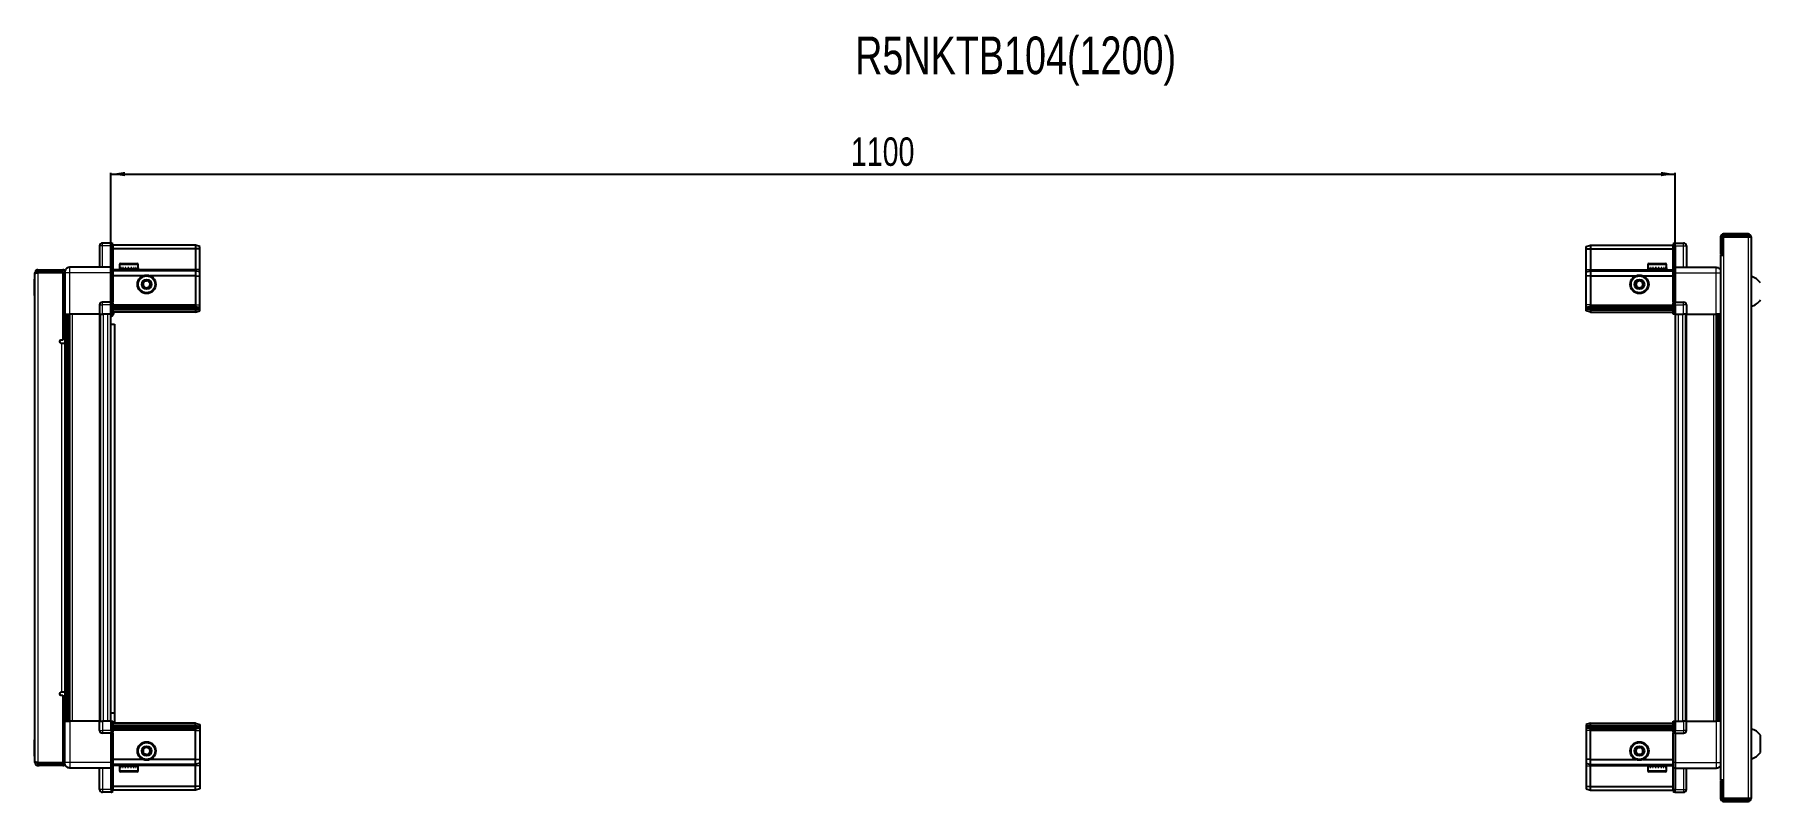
# Model space of a CAD drawing. Header units: millimetres. Extents: x 1415 to 5102, y -419 to 1516.
# Drawn here: x 2756 to 3969, y 977 to 1516 of the extents above; entities that cross this region are included whole.
import ezdxf

# ---------------------------------------------------------------- set-up
doc = ezdxf.new("R2010")
doc.units = ezdxf.units.MM
doc.layers.add('FORMAT', color=7, linetype='Continuous')
doc.styles.add('SLDTEXTSTYLE0', font='TXT', dxfattribs={"width": 0.75})
doc.dimstyles.new('SLDDIMSTYLE0', dxfattribs={"dimtxt": 20, "dimasz": 10, "dimexe": 0, "dimexo": 0.0625, "dimgap": 5, "dimtad": 2, "dimdec": 1, "dimrnd": 1e-09, "dimzin": 12, "dimdsep": 46, "dimtxsty": 'SLDTEXTSTYLE0', "dimsah": 1, "dimcen": 0.09, "dimadec": 0, "dimazin": 3, "dimtfac": 1, "dimtofl": 0, "dimtmove": 0, "dimatfit": 3, "dimfxl": 0, "dimfrac": 2, "dimtolj": 1, "dimtzin": 12, "dimarcsym": 0})

# ---------------------------------------------------------------- blocks, each defined once
blk = doc.blocks.new('_D_5')
at = {"layer": 'FORMAT'}
for p, q in [((2809.3, 1319.3), (2809.3, 1418.8)), ((2809.3, 1417.8), (3909.3, 1417.8)), ((3909.3, 1319.3), (3909.3, 1418.8))]:
    blk.add_line(p, q, dxfattribs=at)
for points in [[(2809.3, 1417.8), (2819.3, 1416.3), (2819.3, 1419.4)], [(3909.3, 1417.8), (3899.3, 1419.4), (3899.3, 1416.3)]]:
    blk.add_solid(points, dxfattribs=at)
at = {"layer": 'FORMAT', "insert": (3329.7, 1443.6), "char_height": 20, "attachment_point": 1, "style": 'SLDTEXTSTYLE0'}
blk.add_mtext('1100', dxfattribs=at)

msp = doc.modelspace()

# ---------------------------------------------------------------- linework, layer by layer
at = {"color": 7, "linetype": 'Continuous', "lineweight": 25}
for p, q in [((3941.13, 1373.72), (3941.13, 1361.32)), ((3942.63, 1373.72), (3942.63, 1361.32)), ((3943.13, 1360.82), (3943.13, 1373.72)), ((3943.13, 1373.72), (3960.53, 1373.72)), ((3960.53, 1375.82), (3943.23, 1375.82)), ((3960.53, 1374.32), (3943.23, 1374.32)), ((3960.53, 1374.32), (3960.53, 1375.82)), ((3960.53, 1373.72), (3962.63, 1373.72)), ((3962.63, 1373.72), (3962.63, 978.92)), ((2801.43, 1367.32), (2801.43, 1352.32)), ((2809.43, 1369.32), (2803.43, 1369.32)), ((2809.43, 1369.32), (2809.76, 1369.32)), ((2809.43, 1369.32), (2809.43, 1367.32)), ((2809.43, 1352.52), (2809.43, 1367.32)), ((2809.43, 1352.52), (2809.43, 1367.32)), ((2810.63, 1368.82), (2809.76, 1369.32)), ((2810.63, 1367.32), (2810.63, 1368.82)), ((2868.93, 1367.82), (2810.63, 1367.82)), ((2810.63, 1367.32), (2810.63, 1352.52)), ((2868.93, 1365.32), (2810.63, 1365.32)), ((2868.93, 1367.82), (2868.93, 1365.32)), ((2871.93, 1367.02), (2868.93, 1367.82)), ((2868.93, 1365.32), (2868.93, 1350.82)), ((2871.93, 1365.17), (2868.93, 1365.32)), ((2871.93, 1365.17), (2871.93, 1367.02)), ((2871.93, 1350.82), (2871.93, 1365.17)), ((3846.63, 1367.02), (3849.63, 1367.82)), ((3846.63, 1365.17), (3846.63, 1367.02)), ((3846.63, 1365.17), (3849.63, 1365.32)), ((3846.63, 1350.82), (3846.63, 1365.17)), ((3849.63, 1367.82), (3849.63, 1365.32)), ((3849.63, 1367.82), (3907.93, 1367.82)), ((3849.63, 1365.32), (3849.63, 1350.82)), ((3849.63, 1365.32), (3907.93, 1365.32)), ((3908.79, 1369.32), (3907.93, 1368.82)), ((3908.79, 1369.32), (3907.93, 1368.82)), ((3907.93, 1368.82), (3907.93, 1367.32)), ((3907.93, 1352.52), (3907.93, 1367.32)), ((3909.13, 1369.32), (3908.79, 1369.32)), ((3909.13, 1369.32), (3908.79, 1369.32)), ((3909.13, 1369.32), (3909.13, 1369.32)), ((3909.13, 1367.32), (3909.13, 1369.32)), ((3909.13, 1369.32), (3915.13, 1369.32)), ((3909.13, 1367.32), (3909.13, 1352.52)), ((3917.13, 1367.32), (3917.13, 1352.32)), ((3941.03, 1360.82), (3941.03, 991.82)), ((3941.03, 1360.82), (3943.13, 1360.82)), ((3941.13, 1361.32), (3942.63, 1361.32)), ((2757.43, 1348.47), (2755.93, 1348.47)), ((2755.93, 1347.97), (2755.93, 1348.47)), ((2755.93, 1004.67), (2755.93, 1347.97)), ((2758.03, 1349.07), (2758.03, 1350.57)), ((2758.03, 1350.57), (2758.93, 1350.57)), ((2758.03, 1349.07), (2758.93, 1349.07)), ((2758.03, 1348.57), (2775.43, 1348.57)), ((2758.93, 1349.07), (2758.93, 1350.57)), ((2758.93, 1350.57), (2775.43, 1350.57)), ((2758.93, 1349.07), (2775.43, 1349.07)), ((2775.43, 1349.07), (2775.43, 1350.57)), ((2776.93, 1348.57), (2775.43, 1348.57)), ((2775.43, 1348.57), (2775.43, 1301.07)), ((2776.93, 1348.32), (2776.93, 1319.32)), ((2809.43, 1352.32), (2780.43, 1352.32)), ((2809.43, 1352.32), (2809.43, 1352.52)), ((2809.43, 1352.32), (2810.63, 1352.32)), ((2809.43, 1348.32), (2809.43, 1352.32)), ((2809.43, 1328.02), (2809.43, 1348.32)), ((2810.63, 1352.52), (2810.63, 1352.32)), ((2810.63, 1352.32), (2810.63, 1348.32)), ((2868.93, 1349.82), (2810.63, 1349.82)), ((2810.63, 1348.32), (2810.63, 1328.02)), ((2815.43, 1354.22), (2815.43, 1351.82)), ((2815.43, 1351.82), (2815.43, 1351.32)), ((2815.43, 1351.32), (2815.56, 1351.32)), ((2815.75, 1351.82), (2815.56, 1351.82)), ((2815.56, 1351.82), (2815.56, 1351.32)), ((2815.56, 1351.32), (2815.75, 1351.32)), ((2815.75, 1351.82), (2815.75, 1351.32)), ((2815.75, 1351.32), (2816.28, 1351.32)), ((2816.23, 1355.02), (2823.39, 1355.02)), ((2816.68, 1351.82), (2816.28, 1351.82)), ((2816.28, 1351.82), (2816.28, 1351.32)), ((2816.28, 1351.32), (2816.68, 1351.32)), ((2816.68, 1351.82), (2816.68, 1351.32)), ((2816.68, 1351.32), (2817.55, 1351.32)), ((2817.53, 1351.32), (2817.53, 1351.22)), ((2817.53, 1351.22), (2826.33, 1351.22)), ((2818.12, 1351.82), (2817.55, 1351.82)), ((2817.55, 1351.82), (2817.55, 1351.32)), ((2817.55, 1351.32), (2818.12, 1351.32)), ((2817.93, 1350.82), (2817.93, 1349.82)), ((2818.12, 1351.82), (2818.12, 1351.32)), ((2818.12, 1351.32), (2819.25, 1351.32)), ((2819.94, 1351.82), (2819.25, 1351.82)), ((2819.25, 1351.82), (2819.25, 1351.32)), ((2819.25, 1351.32), (2819.94, 1351.32)), ((2819.94, 1351.82), (2819.94, 1351.32)), ((2819.94, 1351.32), (2821.21, 1351.32)), ((2821.95, 1351.82), (2821.21, 1351.82)), ((2821.21, 1351.82), (2821.21, 1351.32)), ((2821.21, 1351.32), (2821.44, 1351.32)), ((2821.44, 1351.82), (2821.44, 1351.32)), ((2821.94, 1351.82), (2821.94, 1351.32)), ((2821.94, 1351.32), (2821.95, 1351.32)), ((2821.95, 1351.82), (2821.95, 1351.32)), ((2821.95, 1351.32), (2823.24, 1351.32)), ((2823.95, 1351.82), (2823.24, 1351.82)), ((2823.24, 1351.82), (2823.24, 1351.32)), ((2823.3, 1351.82), (2823.3, 1351.32)), ((2823.3, 1351.32), (2823.95, 1351.32)), ((2823.39, 1355.02), (2827.63, 1355.02)), ((2823.95, 1351.82), (2823.95, 1351.32)), ((2823.95, 1351.32), (2825.14, 1351.32)), ((2825.76, 1351.82), (2825.14, 1351.82)), ((2825.14, 1351.82), (2825.14, 1351.32)), ((2825.14, 1351.32), (2825.76, 1351.32)), ((2825.76, 1351.82), (2825.76, 1351.32)), ((2825.76, 1351.32), (2826.73, 1351.32)), ((2825.93, 1349.82), (2825.93, 1350.82)), ((2826.33, 1351.22), (2826.33, 1351.32)), ((2827.2, 1351.82), (2826.73, 1351.82)), ((2826.73, 1351.82), (2826.73, 1351.32)), ((2826.73, 1351.32), (2827.2, 1351.32)), ((2827.2, 1351.82), (2827.2, 1351.32)), ((2827.2, 1351.32), (2827.85, 1351.32)), ((2828.11, 1351.82), (2827.85, 1351.82)), ((2827.85, 1351.82), (2827.85, 1351.32)), ((2827.85, 1351.32), (2828.11, 1351.32)), ((2828.11, 1351.82), (2828.11, 1351.32)), ((2828.11, 1351.32), (2828.39, 1351.32)), ((2828.43, 1351.82), (2828.39, 1351.82)), ((2828.39, 1351.82), (2828.39, 1351.32)), ((2828.39, 1351.32), (2828.43, 1351.32)), ((2828.43, 1351.82), (2828.43, 1354.22)), ((2828.43, 1351.82), (2828.43, 1351.32)), ((2868.93, 1350.82), (2868.93, 1349.82)), ((2868.93, 1349.82), (2868.93, 1346.32)), ((2871.93, 1349.02), (2868.93, 1349.82)), ((2871.93, 1349.02), (2871.93, 1350.82)), ((2871.93, 1345.99), (2871.93, 1349.02)), ((3846.63, 1349.02), (3846.63, 1350.82)), ((3846.63, 1349.02), (3849.63, 1349.82)), ((3846.63, 1345.99), (3846.63, 1349.02)), ((3849.63, 1350.82), (3849.63, 1349.82)), ((3849.63, 1349.82), (3849.63, 1346.32)), ((3849.63, 1349.82), (3907.93, 1349.82)), ((3890.13, 1354.22), (3890.13, 1351.32)), ((3890.13, 1351.32), (3890.16, 1351.32)), ((3890.28, 1351.82), (3890.16, 1351.82)), ((3890.16, 1351.82), (3890.16, 1351.32)), ((3890.16, 1351.32), (3890.28, 1351.32)), ((3890.28, 1351.82), (3890.28, 1351.32)), ((3890.28, 1351.32), (3890.69, 1351.32)), ((3891.03, 1351.82), (3890.69, 1351.82)), ((3890.69, 1351.82), (3890.69, 1351.32)), ((3890.69, 1351.32), (3891.03, 1351.32)), ((3890.93, 1355.02), (3902.33, 1355.02)), ((3891.03, 1351.82), (3891.03, 1351.32)), ((3891.03, 1351.32), (3891.8, 1351.32)), ((3892.33, 1351.82), (3891.8, 1351.82)), ((3891.8, 1351.82), (3891.8, 1351.32)), ((3891.8, 1351.32), (3892.33, 1351.32)), ((3892.23, 1351.32), (3892.23, 1351.22)), ((3892.23, 1351.22), (3901.03, 1351.22)), ((3892.33, 1351.82), (3892.33, 1351.32)), ((3892.33, 1351.32), (3893.39, 1351.32)), ((3892.63, 1350.82), (3892.63, 1349.82)), ((3894.05, 1351.82), (3893.39, 1351.82)), ((3893.39, 1351.82), (3893.39, 1351.32)), ((3893.39, 1351.32), (3894.05, 1351.32)), ((3894.05, 1351.82), (3894.05, 1351.32)), ((3894.05, 1351.32), (3895.29, 1351.32)), ((3896.02, 1351.82), (3895.29, 1351.82)), ((3895.29, 1351.82), (3895.29, 1351.32)), ((3895.29, 1351.32), (3895.72, 1351.32)), ((3895.72, 1351.82), (3895.72, 1351.32)), ((3896.02, 1351.82), (3896.02, 1351.32)), ((3896.02, 1351.32), (3897.32, 1351.32)), ((3898.05, 1351.82), (3897.32, 1351.82)), ((3897.32, 1351.82), (3897.32, 1351.32)), ((3897.59, 1351.82), (3897.59, 1351.32)), ((3897.59, 1351.32), (3898.05, 1351.32)), ((3898.05, 1351.82), (3898.05, 1351.32)), ((3898.05, 1351.32), (3899.28, 1351.32)), ((3899.94, 1351.82), (3899.28, 1351.82)), ((3899.28, 1351.82), (3899.28, 1351.32)), ((3899.28, 1351.32), (3899.94, 1351.32)), ((3899.94, 1351.82), (3899.94, 1351.32)), ((3899.94, 1351.32), (3900.98, 1351.32)), ((3900.63, 1349.82), (3900.63, 1350.82)), ((3901.5, 1351.82), (3900.98, 1351.82)), ((3900.98, 1351.82), (3900.98, 1351.32)), ((3900.98, 1351.32), (3901.5, 1351.32)), ((3901.03, 1351.22), (3901.03, 1351.32)), ((3901.5, 1351.82), (3901.5, 1351.32)), ((3901.5, 1351.32), (3902.26, 1351.32)), ((3902.59, 1351.82), (3902.26, 1351.82)), ((3902.26, 1351.82), (3902.26, 1351.32)), ((3902.26, 1351.32), (3902.59, 1351.32)), ((3902.59, 1351.82), (3902.59, 1351.32)), ((3902.59, 1351.32), (3902.99, 1351.32)), ((3903.1, 1351.82), (3902.99, 1351.82)), ((3902.99, 1351.82), (3902.99, 1351.32)), ((3902.99, 1351.32), (3903.1, 1351.32)), ((3903.1, 1351.82), (3903.1, 1351.32)), ((3903.1, 1351.32), (3903.13, 1351.32)), ((3903.13, 1351.32), (3903.13, 1354.22)), ((3907.93, 1352.32), (3907.93, 1352.52)), ((3909.13, 1352.32), (3907.93, 1352.32)), ((3907.93, 1348.32), (3907.93, 1352.32)), ((3907.93, 1328.02), (3907.93, 1348.32)), ((3909.13, 1352.52), (3909.13, 1352.32)), ((3909.13, 1352.32), (3909.13, 1348.32)), ((3909.13, 1352.32), (3938.13, 1352.32)), ((3909.13, 1348.32), (3909.13, 1328.02)), ((2755.93, 1343.96), (2755.63, 1343.96)), ((2755.63, 1332.39), (2755.63, 1343.96)), ((2831.93, 1346.32), (2810.63, 1346.32)), ((2868.93, 1346.32), (2836.93, 1346.32)), ((2868.93, 1346.32), (2868.93, 1325.82)), ((2868.93, 1346.32), (2871.93, 1345.99)), ((2871.93, 1325.82), (2871.93, 1345.99)), ((3849.63, 1346.32), (3846.63, 1345.99)), ((3846.63, 1325.82), (3846.63, 1345.99)), ((3849.63, 1346.32), (3849.63, 1325.82)), ((3849.63, 1346.32), (3881.63, 1346.32)), ((3886.63, 1346.32), (3907.93, 1346.32)), ((2755.63, 1332.39), (2755.93, 1332.39)), ((2801.43, 1325.82), (2801.43, 1319.32)), ((2809.43, 1327.82), (2803.43, 1327.82)), ((2809.43, 1327.82), (2809.43, 1328.02)), ((2809.43, 1327.82), (2809.43, 1325.82)), ((2809.43, 1327.82), (2810.63, 1327.82)), ((2809.43, 1319.32), (2809.43, 1325.82)), ((2809.43, 1319.32), (2809.43, 1325.82)), ((2809.76, 1319.32), (2809.76, 1325.82)), ((2810.63, 1328.02), (2810.63, 1327.82)), ((2810.63, 1327.15), (2810.63, 1327.82)), ((2810.63, 1327.15), (2810.63, 1319.32)), ((2868.93, 1324.82), (2810.63, 1324.82)), ((2868.93, 1323.82), (2810.63, 1323.82)), ((2868.93, 1325.82), (2868.93, 1324.82)), ((2868.93, 1324.82), (2868.93, 1323.82)), ((2868.93, 1324.82), (2871.93, 1324.02)), ((2868.93, 1323.82), (2868.93, 1322.32)), ((2868.93, 1323.82), (2871.93, 1323.28)), ((2871.93, 1324.02), (2871.93, 1325.82)), ((2871.93, 1323.28), (2871.93, 1324.02)), ((2871.93, 1322.78), (2871.93, 1323.28)), ((3846.63, 1324.02), (3846.63, 1325.82)), ((3849.63, 1324.82), (3846.63, 1324.02)), ((3846.63, 1323.28), (3846.63, 1324.02)), ((3849.63, 1323.82), (3846.63, 1323.28)), ((3846.63, 1322.78), (3846.63, 1323.28)), ((3849.63, 1325.82), (3849.63, 1324.82)), ((3849.63, 1324.82), (3849.63, 1323.82)), ((3849.63, 1324.82), (3907.93, 1324.82)), ((3849.63, 1323.82), (3849.63, 1322.32)), ((3849.63, 1323.82), (3907.93, 1323.82)), ((3907.93, 1327.82), (3907.93, 1328.02)), ((3909.13, 1327.82), (3907.93, 1327.82)), ((3907.93, 1327.82), (3907.93, 1327.15)), ((3907.93, 1319.32), (3907.93, 1327.15)), ((3908.79, 1325.82), (3908.79, 1319.32)), ((3909.13, 1328.02), (3909.13, 1327.82)), ((3909.13, 1325.82), (3909.13, 1327.82)), ((3909.13, 1327.82), (3915.13, 1327.82)), ((3909.13, 1325.82), (3909.13, 1327.82)), ((3909.13, 1325.82), (3909.13, 1319.32)), ((3917.13, 1325.82), (3917.13, 1319.32)), ((2775.43, 1322.07), (2776.93, 1322.07)), ((2776.93, 1319.32), (2775.43, 1319.32)), ((2777.58, 1033.32), (2777.58, 1319.32)), ((2779.37, 1319.32), (2779.37, 1033.32)), ((2779.4, 1319.32), (2779.4, 1033.32)), ((2801.43, 1319.32), (2780.43, 1319.32)), ((2801.43, 1319.32), (2803.43, 1319.32)), ((2802.08, 1033.32), (2802.08, 1319.32)), ((2809.43, 1319.32), (2803.43, 1319.32)), ((2809.28, 1033.32), (2809.28, 1319.32)), ((2809.28, 1312.32), (2811.78, 1312.32)), ((2809.43, 1319.32), (2809.76, 1319.32)), ((2809.43, 1319.32), (2809.43, 1319.32)), ((2810.63, 1319.32), (2809.76, 1319.32)), ((2809.76, 1319.32), (2809.76, 1319.32)), ((2868.93, 1322.32), (2810.63, 1322.32)), ((2868.93, 1320.82), (2810.63, 1320.82)), ((2811.78, 1312.32), (2811.78, 1038.82)), ((2868.93, 1322.32), (2871.93, 1322.78)), ((2868.93, 1322.32), (2868.93, 1320.82)), ((2868.93, 1320.82), (2871.93, 1321.63)), ((2871.93, 1321.63), (2871.93, 1322.78)), ((3846.63, 1321.63), (3846.63, 1322.78)), ((3849.63, 1322.32), (3846.63, 1322.78)), ((3849.63, 1320.82), (3846.63, 1321.63)), ((3849.63, 1322.32), (3907.93, 1322.32)), ((3849.63, 1322.32), (3849.63, 1320.82)), ((3849.63, 1320.82), (3907.93, 1320.82)), ((3908.79, 1319.32), (3907.93, 1319.32)), ((3909.13, 1319.32), (3908.79, 1319.32)), ((3909.13, 1319.32), (3915.13, 1319.32)), ((3909.28, 1319.32), (3909.28, 1033.32)), ((3917.13, 1319.32), (3915.13, 1319.32)), ((3916.48, 1319.32), (3916.48, 1033.32)), ((3917.13, 1319.32), (3938.13, 1319.32)), ((3939.15, 1033.32), (3939.15, 1319.32)), ((3939.18, 1033.32), (3939.18, 1319.32)), ((3940.98, 1319.32), (3940.98, 1033.32)), ((2775.43, 1301.07), (2774.08, 1301.07)), ((2774.08, 1299.07), (2774.83, 1299.07)), ((2774.83, 1299.07), (2776.93, 1299.07)), ((2776.93, 1299.07), (2776.93, 1053.57)), ((2774.83, 1053.57), (2774.08, 1053.57)), ((2774.08, 1051.57), (2775.43, 1051.57)), ((2776.93, 1053.57), (2774.83, 1053.57)), ((2775.43, 1051.57), (2775.43, 1004.07)), ((2776.93, 1033.32), (2775.43, 1033.32)), ((2776.93, 1004.32), (2776.93, 1033.32)), ((2801.43, 1033.32), (2780.43, 1033.32)), ((2801.43, 1026.82), (2801.43, 1033.32)), ((2801.43, 1033.32), (2803.43, 1033.32)), ((2809.43, 1033.32), (2803.43, 1033.32)), ((2811.78, 1038.82), (2809.28, 1038.82)), ((2809.43, 1033.32), (2809.76, 1033.32)), ((2809.43, 1026.82), (2809.43, 1033.32)), ((2809.76, 1026.82), (2809.76, 1033.32)), ((2809.76, 1033.32), (2810.63, 1033.32)), ((2810.63, 1033.32), (2810.63, 1025.5)), ((2868.93, 1031.82), (2810.63, 1031.82)), ((2811.78, 1038.82), (2811.78, 1031.82)), ((2868.93, 1030.32), (2868.93, 1031.82)), ((2868.93, 1031.82), (2871.93, 1031.02)), ((3849.63, 1031.82), (3846.63, 1031.02)), ((3849.63, 1030.32), (3849.63, 1031.82)), ((3849.63, 1031.82), (3907.93, 1031.82)), ((3907.93, 1025.5), (3907.93, 1033.32)), ((3907.93, 1033.32), (3908.79, 1033.32)), ((3908.79, 1033.32), (3908.79, 1033.32)), ((3908.79, 1033.32), (3908.79, 1026.82)), ((3909.13, 1033.32), (3908.79, 1033.32)), ((3909.13, 1033.32), (3909.13, 1026.82)), ((3909.13, 1033.32), (3909.13, 1033.32)), ((3909.13, 1033.32), (3909.13, 1026.82)), ((3909.13, 1033.32), (3915.13, 1033.32)), ((3917.13, 1033.32), (3915.13, 1033.32)), ((3917.13, 1026.82), (3917.13, 1033.32)), ((3917.13, 1033.32), (3938.13, 1033.32)), ((2755.93, 1020.26), (2755.63, 1020.26)), ((2755.63, 1010.58), (2755.63, 1020.26)), ((2776.93, 1030.57), (2775.43, 1030.57)), ((2809.43, 1024.82), (2803.43, 1024.82)), ((2809.43, 1026.82), (2809.43, 1024.82)), ((2809.43, 1026.82), (2809.43, 1024.82)), ((2809.43, 1024.82), (2810.63, 1024.82)), ((2809.43, 1024.62), (2809.43, 1024.82)), ((2809.43, 1004.32), (2809.43, 1024.62)), ((2868.93, 1030.32), (2810.63, 1030.32)), ((2868.93, 1028.82), (2810.63, 1028.82)), ((2868.93, 1027.82), (2810.63, 1027.82)), ((2810.63, 1024.82), (2810.63, 1025.5)), ((2810.63, 1024.82), (2810.63, 1024.62)), ((2810.63, 1024.62), (2810.63, 1004.32)), ((2868.93, 1028.82), (2868.93, 1030.32)), ((2868.93, 1030.32), (2871.93, 1029.87)), ((2868.93, 1028.82), (2871.93, 1029.37)), ((2868.93, 1027.82), (2868.93, 1028.82)), ((2868.93, 1027.82), (2871.93, 1028.63)), ((2868.93, 1026.82), (2868.93, 1027.82)), ((2868.93, 1006.32), (2868.93, 1026.82)), ((2871.93, 1031.02), (2871.93, 1029.87)), ((2871.93, 1029.87), (2871.93, 1029.37)), ((2871.93, 1029.37), (2871.93, 1028.63)), ((2871.93, 1028.63), (2871.93, 1026.82)), ((2871.93, 1026.82), (2871.93, 1006.66)), ((3846.63, 1031.02), (3846.63, 1029.87)), ((3849.63, 1030.32), (3846.63, 1029.87)), ((3846.63, 1029.87), (3846.63, 1029.37)), ((3849.63, 1028.82), (3846.63, 1029.37)), ((3846.63, 1029.37), (3846.63, 1028.63)), ((3849.63, 1027.82), (3846.63, 1028.63)), ((3846.63, 1028.63), (3846.63, 1026.82)), ((3846.63, 1026.82), (3846.63, 1006.66)), ((3849.63, 1028.82), (3849.63, 1030.32)), ((3849.63, 1030.32), (3907.93, 1030.32)), ((3849.63, 1028.82), (3907.93, 1028.82)), ((3849.63, 1027.82), (3849.63, 1028.82)), ((3849.63, 1027.82), (3907.93, 1027.82)), ((3849.63, 1026.82), (3849.63, 1027.82)), ((3849.63, 1006.32), (3849.63, 1026.82)), ((3907.93, 1025.5), (3907.93, 1024.82)), ((3909.13, 1024.82), (3907.93, 1024.82)), ((3907.93, 1024.62), (3907.93, 1024.82)), ((3907.93, 1004.32), (3907.93, 1024.62)), ((3909.13, 1024.82), (3909.13, 1026.82)), ((3909.13, 1024.82), (3909.13, 1024.62)), ((3909.13, 1024.82), (3915.13, 1024.82)), ((3909.13, 1024.62), (3909.13, 1004.32)), ((3969.23, 1011.32), (3969.23, 1023.32)), ((2755.63, 1008.69), (2755.63, 1010.58)), ((2755.63, 1008.69), (2755.93, 1008.69)), ((2755.93, 1004.17), (2755.93, 1004.67)), ((2757.43, 1004.17), (2755.93, 1004.17)), ((2775.43, 1004.07), (2758.03, 1004.07)), ((2758.03, 1003.57), (2758.03, 1002.07)), ((2758.03, 1003.57), (2758.93, 1003.57)), ((2758.03, 1002.07), (2758.93, 1002.07)), ((2758.93, 1003.57), (2758.93, 1002.07)), ((2775.43, 1003.57), (2758.93, 1003.57)), ((2775.43, 1002.07), (2758.93, 1002.07)), ((2775.43, 1004.07), (2776.93, 1004.07)), ((2775.43, 1003.57), (2775.43, 1002.07)), ((2809.43, 1000.32), (2780.43, 1000.32)), ((2801.43, 985.32), (2801.43, 1000.32)), ((2809.43, 1000.32), (2809.43, 1004.32)), ((2809.43, 1000.32), (2810.63, 1000.32)), ((2809.43, 1000.12), (2809.43, 1000.32)), ((2809.43, 985.32), (2809.43, 1000.12)), ((2831.93, 1006.32), (2810.63, 1006.32)), ((2810.63, 1004.32), (2810.63, 1000.32)), ((2868.93, 1002.82), (2810.63, 1002.82)), ((2810.63, 1000.32), (2810.63, 1000.12)), ((2810.63, 1000.12), (2810.63, 985.32)), ((2815.43, 1001.32), (2815.43, 998.42)), ((2815.52, 1001.32), (2815.43, 1001.32)), ((2815.52, 1000.82), (2815.52, 1001.32)), ((2815.69, 1001.32), (2815.52, 1001.32)), ((2815.52, 1000.82), (2815.69, 1000.82)), ((2815.69, 1000.82), (2815.69, 1001.32)), ((2816.18, 1001.32), (2815.69, 1001.32)), ((2816.18, 1000.82), (2816.18, 1001.32)), ((2816.56, 1001.32), (2816.18, 1001.32)), ((2816.18, 1000.82), (2816.56, 1000.82)), ((2816.37, 997.62), (2816.23, 997.62)), ((2827.63, 997.62), (2816.37, 997.62)), ((2816.56, 1000.82), (2816.56, 1001.32)), ((2817.4, 1001.32), (2816.56, 1001.32)), ((2817.4, 1000.82), (2817.4, 1001.32)), ((2817.96, 1001.32), (2817.4, 1001.32)), ((2817.4, 1000.82), (2817.96, 1000.82)), ((2817.53, 1001.42), (2817.53, 1001.32)), ((2822.92, 1001.42), (2817.53, 1001.42)), ((2817.93, 1002.82), (2817.93, 1001.82)), ((2817.96, 1000.82), (2817.96, 1001.32)), ((2819.06, 1001.32), (2817.96, 1001.32)), ((2819.06, 1000.82), (2819.06, 1001.32)), ((2819.74, 1001.32), (2819.06, 1001.32)), ((2819.06, 1000.82), (2819.74, 1000.82)), ((2819.74, 1000.82), (2819.74, 1001.32)), ((2821, 1001.32), (2819.74, 1001.32)), ((2821, 1000.82), (2821, 1001.32)), ((2821.3, 1001.32), (2821, 1001.32)), ((2821, 1000.82), (2821.74, 1000.82)), ((2821.3, 1000.82), (2821.3, 1001.32)), ((2821.74, 1000.82), (2821.74, 1001.32)), ((2823.04, 1001.32), (2821.74, 1001.32)), ((2826.33, 1001.42), (2822.92, 1001.42)), ((2823.04, 1000.82), (2823.04, 1001.32)), ((2823.04, 1000.82), (2823.76, 1000.82)), ((2823.17, 1000.82), (2823.17, 1001.32)), ((2823.76, 1001.32), (2823.17, 1001.32)), ((2823.76, 1000.82), (2823.76, 1001.32)), ((2824.96, 1001.32), (2823.76, 1001.32)), ((2824.96, 1000.82), (2824.96, 1001.32)), ((2825.59, 1001.32), (2824.96, 1001.32)), ((2824.96, 1000.82), (2825.59, 1000.82)), ((2825.59, 1000.82), (2825.59, 1001.32)), ((2826.59, 1001.32), (2825.59, 1001.32)), ((2825.93, 1001.82), (2825.93, 1002.82)), ((2826.33, 1001.32), (2826.33, 1001.42)), ((2826.59, 1000.82), (2826.59, 1001.32)), ((2827.07, 1001.32), (2826.59, 1001.32)), ((2826.59, 1000.82), (2827.07, 1000.82)), ((2827.07, 1000.82), (2827.07, 1001.32)), ((2827.76, 1001.32), (2827.07, 1001.32)), ((2827.76, 1000.82), (2827.76, 1001.32)), ((2828.05, 1001.32), (2827.76, 1001.32)), ((2827.76, 1000.82), (2828.05, 1000.82)), ((2828.05, 1000.82), (2828.05, 1001.32)), ((2828.36, 1001.32), (2828.05, 1001.32)), ((2828.36, 1000.82), (2828.36, 1001.32)), ((2828.42, 1001.32), (2828.36, 1001.32)), ((2828.36, 1000.82), (2828.42, 1000.82)), ((2828.42, 1000.82), (2828.42, 1001.32)), ((2828.43, 1001.32), (2828.42, 1001.32)), ((2828.43, 998.42), (2828.43, 1001.32)), ((2868.93, 1006.32), (2836.93, 1006.32)), ((2868.93, 1006.32), (2871.93, 1006.66)), ((2868.93, 1002.82), (2868.93, 1006.32)), ((2871.93, 1003.63), (2868.93, 1002.82)), ((2868.93, 1001.82), (2868.93, 1002.82)), ((2868.93, 987.32), (2868.93, 1001.82)), ((2871.93, 1006.66), (2871.93, 1003.63)), ((2871.93, 1003.63), (2871.93, 1001.82)), ((2871.93, 1001.82), (2871.93, 987.48)), ((3849.63, 1006.32), (3846.63, 1006.66)), ((3846.63, 1006.66), (3846.63, 1003.63)), ((3846.63, 1003.63), (3849.63, 1002.82)), ((3846.63, 1003.63), (3846.63, 1001.82)), ((3846.63, 1001.82), (3846.63, 987.48)), ((3849.63, 1006.32), (3881.63, 1006.32)), ((3849.63, 1002.82), (3849.63, 1006.32)), ((3849.63, 1002.82), (3907.93, 1002.82)), ((3849.63, 1001.82), (3849.63, 1002.82)), ((3849.63, 987.32), (3849.63, 1001.82)), ((3886.63, 1006.32), (3907.93, 1006.32)), ((3890.13, 1001.32), (3890.13, 998.42)), ((3890.14, 1001.32), (3890.13, 1001.32)), ((3890.14, 1000.82), (3890.14, 1001.32)), ((3890.24, 1001.32), (3890.14, 1001.32)), ((3890.14, 1000.82), (3890.24, 1000.82)), ((3890.24, 1000.82), (3890.24, 1001.32)), ((3890.61, 1001.32), (3890.24, 1001.32)), ((3890.61, 1000.82), (3890.61, 1001.32)), ((3890.93, 1001.32), (3890.61, 1001.32)), ((3890.61, 1000.82), (3890.93, 1000.82)), ((3890.93, 1000.82), (3890.93, 1001.32)), ((3891.67, 1001.32), (3890.93, 1001.32)), ((3902.33, 997.62), (3890.93, 997.62)), ((3891.67, 1000.82), (3891.67, 1001.32)), ((3892.18, 1001.32), (3891.67, 1001.32)), ((3891.67, 1000.82), (3892.18, 1000.82)), ((3892.18, 1000.82), (3892.18, 1001.32)), ((3893.21, 1001.32), (3892.18, 1001.32)), ((3892.23, 1001.42), (3892.23, 1001.32)), ((3901.03, 1001.42), (3892.23, 1001.42)), ((3892.63, 1002.82), (3892.63, 1001.82)), ((3893.21, 1000.82), (3893.21, 1001.32)), ((3893.86, 1001.32), (3893.21, 1001.32)), ((3893.21, 1000.82), (3893.86, 1000.82)), ((3893.86, 1000.82), (3893.86, 1001.32)), ((3895.09, 1001.32), (3893.86, 1001.32)), ((3895.09, 1000.82), (3895.09, 1001.32)), ((3895.59, 1001.32), (3895.09, 1001.32)), ((3895.09, 1000.82), (3895.82, 1000.82)), ((3895.59, 1000.82), (3895.59, 1001.32)), ((3895.82, 1000.82), (3895.82, 1001.32)), ((3897.12, 1001.32), (3895.82, 1001.32)), ((3897.12, 1000.82), (3897.12, 1001.32)), ((3897.12, 1000.82), (3897.85, 1000.82)), ((3897.45, 1000.82), (3897.45, 1001.32)), ((3897.85, 1001.32), (3897.45, 1001.32)), ((3897.85, 1000.82), (3897.85, 1001.32)), ((3899.1, 1001.32), (3897.85, 1001.32)), ((3899.1, 1000.82), (3899.1, 1001.32)), ((3899.76, 1001.32), (3899.1, 1001.32)), ((3899.1, 1000.82), (3899.76, 1000.82)), ((3899.76, 1000.82), (3899.76, 1001.32)), ((3900.83, 1001.32), (3899.76, 1001.32)), ((3900.63, 1001.82), (3900.63, 1002.82)), ((3900.83, 1000.82), (3900.83, 1001.32)), ((3901.37, 1001.32), (3900.83, 1001.32)), ((3900.83, 1000.82), (3901.37, 1000.82)), ((3901.03, 1001.32), (3901.03, 1001.42)), ((3901.37, 1000.82), (3901.37, 1001.32)), ((3902.16, 1001.32), (3901.37, 1001.32)), ((3902.16, 1000.82), (3902.16, 1001.32)), ((3902.51, 1001.32), (3902.16, 1001.32)), ((3902.16, 1000.82), (3902.51, 1000.82)), ((3902.51, 1000.82), (3902.51, 1001.32)), ((3902.94, 1001.32), (3902.51, 1001.32)), ((3902.94, 1000.82), (3902.94, 1001.32)), ((3903.08, 1001.32), (3902.94, 1001.32)), ((3902.94, 1000.82), (3903.08, 1000.82)), ((3903.08, 1000.82), (3903.08, 1001.32)), ((3903.13, 1001.32), (3903.08, 1001.32)), ((3903.13, 998.42), (3903.13, 1001.32)), ((3907.93, 1000.32), (3907.93, 1004.32)), ((3909.13, 1000.32), (3907.93, 1000.32)), ((3907.93, 1000.12), (3907.93, 1000.32)), ((3907.93, 985.32), (3907.93, 1000.12)), ((3909.13, 1004.32), (3909.13, 1000.32)), ((3909.13, 1000.32), (3909.13, 1000.12)), ((3909.13, 1000.32), (3938.13, 1000.32)), ((3909.13, 1000.12), (3909.13, 985.32)), ((3909.13, 1000.12), (3909.13, 985.32)), ((3917.13, 985.32), (3917.13, 1000.32)), ((2809.43, 983.32), (2803.43, 983.32)), ((2809.43, 985.32), (2809.43, 983.32)), ((2809.43, 983.32), (2809.76, 983.32)), ((2809.43, 983.32), (2809.43, 983.32)), ((2809.43, 983.32), (2809.76, 983.32)), ((2809.76, 983.32), (2810.63, 983.82)), ((2809.76, 983.32), (2810.63, 983.82)), ((2868.93, 987.32), (2810.63, 987.32)), ((2810.63, 983.82), (2810.63, 985.32)), ((2868.93, 984.82), (2810.63, 984.82)), ((2871.93, 987.48), (2868.93, 987.32)), ((2868.93, 984.82), (2868.93, 987.32)), ((2871.93, 985.63), (2868.93, 984.82)), ((2871.93, 987.48), (2871.93, 985.63)), ((3846.63, 987.48), (3849.63, 987.32)), ((3846.63, 987.48), (3846.63, 985.63)), ((3846.63, 985.63), (3849.63, 984.82)), ((3849.63, 987.32), (3907.93, 987.32)), ((3849.63, 984.82), (3849.63, 987.32)), ((3849.63, 984.82), (3907.93, 984.82)), ((3907.93, 985.32), (3907.93, 983.82)), ((3907.93, 983.82), (3908.79, 983.32)), ((3909.13, 983.32), (3908.79, 983.32)), ((3909.13, 983.32), (3909.13, 985.32)), ((3909.13, 983.32), (3915.13, 983.32)), ((3943.13, 991.82), (3941.03, 991.82)), ((3941.13, 991.32), (3942.63, 991.32)), ((3941.13, 991.32), (3941.13, 978.92)), ((3942.63, 991.32), (3942.63, 978.92)), ((3943.13, 978.92), (3943.13, 991.82)), ((3960.53, 978.92), (3943.13, 978.92)), ((3943.23, 978.32), (3960.53, 978.32)), ((3943.23, 976.82), (3960.53, 976.82)), ((3962.63, 978.92), (3960.53, 978.92)), ((3960.53, 978.32), (3960.53, 976.82))]:
    msp.add_line(p, q, dxfattribs=at)
at = {"color": 8, "linetype": 'Continuous', "lineweight": 18}
for p, q in [((3942.63, 1373.72), (3941.13, 1373.72)), ((3943.23, 1374.32), (3943.23, 1375.82)), ((3960.53, 1373.72), (3960.53, 978.92)), ((2803.43, 1367.32), (2801.43, 1367.32)), ((2803.43, 1367.32), (2803.43, 1369.32)), ((2803.43, 1352.32), (2803.43, 1367.32)), ((2809.43, 1367.32), (2803.43, 1367.32)), ((2809.43, 1367.32), (2810.63, 1367.32)), ((3909.13, 1367.32), (3907.93, 1367.32)), ((3909.13, 1367.32), (3915.13, 1367.32)), ((3915.13, 1367.32), (3915.13, 1369.32)), ((3915.13, 1352.32), (3915.13, 1367.32)), ((3915.13, 1367.32), (3917.13, 1367.32)), ((3943.13, 1360.82), (3943.13, 991.82)), ((2758.03, 1348.57), (2758.03, 1004.07)), ((2780.43, 1319.32), (2780.43, 1348.32)), ((2809.43, 1348.32), (2780.43, 1348.32)), ((2809.43, 1352.52), (2810.63, 1352.52)), ((2809.43, 1348.32), (2810.63, 1348.32)), ((2817.93, 1350.82), (2810.63, 1350.82)), ((2815.43, 1354.22), (2823.6, 1354.22)), ((2817.93, 1350.82), (2825.93, 1350.82)), ((2823.6, 1354.22), (2828.43, 1354.22)), ((2868.93, 1350.82), (2825.93, 1350.82)), ((2871.93, 1350.82), (2868.93, 1350.82)), ((3846.63, 1350.82), (3849.63, 1350.82)), ((3849.63, 1350.82), (3892.63, 1350.82)), ((3890.13, 1354.22), (3903.13, 1354.22)), ((3892.63, 1350.82), (3900.63, 1350.82)), ((3900.63, 1350.82), (3907.93, 1350.82)), ((3907.93, 1352.52), (3909.13, 1352.52)), ((3909.13, 1348.32), (3907.93, 1348.32)), ((3909.13, 1348.32), (3938.13, 1348.32)), ((3938.13, 1319.32), (3938.13, 1348.32)), ((2801.43, 1325.82), (2803.43, 1325.82)), ((2803.43, 1325.82), (2803.43, 1327.82)), ((2803.43, 1319.32), (2803.43, 1325.82)), ((2809.43, 1325.82), (2803.43, 1325.82)), ((2809.43, 1328.02), (2810.63, 1328.02)), ((2809.43, 1325.82), (2809.76, 1325.82)), ((2868.93, 1325.82), (2810.63, 1325.82)), ((2868.93, 1325.82), (2871.93, 1325.82)), ((3849.63, 1325.82), (3846.63, 1325.82)), ((3849.63, 1325.82), (3907.93, 1325.82)), ((3907.93, 1328.02), (3909.13, 1328.02)), ((3909.13, 1325.82), (3908.79, 1325.82)), ((3909.13, 1325.82), (3915.13, 1325.82)), ((3915.13, 1325.82), (3915.13, 1327.82)), ((3915.13, 1319.32), (3915.13, 1325.82)), ((3917.13, 1325.82), (3915.13, 1325.82)), ((2776.93, 1299.07), (2776.93, 1319.32)), ((2778.16, 1319.32), (2778.16, 1033.32)), ((2780.61, 1033.32), (2780.61, 1319.32)), ((2782.02, 1319.32), (2782.02, 1033.32)), ((2801.43, 1033.32), (2801.43, 1319.32)), ((2804.08, 1033.32), (2804.08, 1319.32)), ((2807.28, 1033.32), (2807.28, 1319.32)), ((2809.43, 1319.32), (2809.76, 1319.32)), ((3911.28, 1319.32), (3911.28, 1033.32)), ((3914.48, 1319.32), (3914.48, 1033.32)), ((3917.13, 1319.32), (3917.13, 1033.32)), ((3936.53, 1033.32), (3936.53, 1319.32)), ((3937.94, 1319.32), (3937.94, 1033.32)), ((3940.39, 1033.32), (3940.39, 1319.32)), ((2774.83, 1053.57), (2774.83, 1299.07)), ((2776.93, 1033.32), (2776.93, 1053.57)), ((2780.43, 1033.32), (2780.43, 1004.32)), ((2803.43, 1033.32), (2803.43, 1026.82)), ((3909.13, 1033.32), (3908.79, 1033.32)), ((3915.13, 1033.32), (3915.13, 1026.82)), ((3938.13, 1033.32), (3938.13, 1004.32)), ((2801.43, 1026.82), (2803.43, 1026.82)), ((2803.43, 1026.82), (2803.43, 1024.82)), ((2809.43, 1026.82), (2803.43, 1026.82)), ((2809.43, 1026.82), (2809.76, 1026.82)), ((2810.63, 1024.62), (2809.43, 1024.62)), ((2868.93, 1026.82), (2810.63, 1026.82)), ((2868.93, 1026.82), (2871.93, 1026.82)), ((3849.63, 1026.82), (3846.63, 1026.82)), ((3849.63, 1026.82), (3907.93, 1026.82)), ((3909.13, 1024.62), (3907.93, 1024.62)), ((3909.13, 1026.82), (3908.79, 1026.82)), ((3909.13, 1026.82), (3915.13, 1026.82)), ((3917.13, 1026.82), (3915.13, 1026.82)), ((3915.13, 1026.82), (3915.13, 1024.82)), ((2809.43, 1004.32), (2780.43, 1004.32)), ((2803.43, 1000.32), (2803.43, 985.32)), ((2809.43, 1004.32), (2810.63, 1004.32)), ((2810.63, 1000.12), (2809.43, 1000.12)), ((2817.93, 1001.82), (2810.63, 1001.82)), ((2815.59, 998.42), (2815.43, 998.42)), ((2828.43, 998.42), (2815.59, 998.42)), ((2822.83, 1001.82), (2817.93, 1001.82)), ((2825.93, 1001.82), (2822.83, 1001.82)), ((2868.93, 1001.82), (2825.93, 1001.82)), ((2871.93, 1001.82), (2868.93, 1001.82)), ((3846.63, 1001.82), (3849.63, 1001.82)), ((3849.63, 1001.82), (3892.63, 1001.82)), ((3903.13, 998.42), (3890.13, 998.42)), ((3900.63, 1001.82), (3892.63, 1001.82)), ((3900.63, 1001.82), (3907.93, 1001.82)), ((3909.13, 1004.32), (3907.93, 1004.32)), ((3909.13, 1000.12), (3907.93, 1000.12)), ((3909.13, 1004.32), (3938.13, 1004.32)), ((3915.13, 1000.32), (3915.13, 985.32)), ((2803.43, 985.32), (2801.43, 985.32)), ((2803.43, 985.32), (2803.43, 983.32)), ((2809.43, 985.32), (2803.43, 985.32)), ((2809.43, 985.32), (2810.63, 985.32)), ((3909.13, 985.32), (3907.93, 985.32)), ((3909.13, 985.32), (3915.13, 985.32)), ((3915.13, 985.32), (3917.13, 985.32)), ((3915.13, 985.32), (3915.13, 983.32)), ((3942.63, 978.92), (3941.13, 978.92)), ((3943.23, 978.32), (3943.23, 976.82))]:
    msp.add_line(p, q, dxfattribs=at)
at = {"color": 7, "linetype": 'Continuous', "lineweight": 25}
for centre, radius in [((2834.43, 1340.32), 6.5), ((2834.43, 1340.32), 3.46), ((3884.13, 1340.32), 6.5), ((3884.13, 1340.32), 3.46), ((2834.43, 1012.32), 6.5), ((2834.43, 1012.32), 3.46), ((3884.13, 1012.32), 6.5), ((3884.13, 1012.32), 3.46)]:
    msp.add_circle(centre, radius, dxfattribs=at)
at = {"color": 8, "linetype": 'Continuous', "lineweight": 18}
for centre in [(2834.43, 1340.32), (3884.13, 1340.32), (2834.43, 1012.32), (3884.13, 1012.32)]:
    msp.add_circle(centre, 5.7, dxfattribs=at)
at = {"color": 7, "linetype": 'Continuous', "lineweight": 25}
for centre, radius, start, end in [((3943.23, 1373.72), 2.1, 90, 180), ((3943.23, 1373.72), 0.6, 90, 180), ((3960.53, 1373.72), 2.1, 0, 90), ((3960.53, 1373.72), 0.6, 0, 90), ((2803.43, 1367.32), 2, 90, 180), ((3915.13, 1367.32), 2, 0, 90), ((2757.93, 1348.07), 0.5, 90, 117.7907), ((2775.33, 1348.47), 0.6, 9.59407, 90), ((2775.33, 1348.47), 2.1, 32.2369, 87.2706), ((2816.23, 1354.22), 0.8, 90, 180), ((2817.53, 1350.82), 0.4, 0, 90), ((2826.33, 1350.82), 0.4, 90, 180), ((2827.63, 1354.22), 0.8, 0, 90), ((3890.93, 1354.22), 0.8, 90, 180), ((3892.23, 1350.82), 0.4, 0, 90), ((3901.03, 1350.82), 0.4, 90, 180), ((3902.33, 1354.22), 0.8, 0, 90), ((2834.43, 1340.32), 2.5, 161.00659, 221.00659), ((2834.43, 1340.32), 2.5, 101.00659, 161.00659), ((2834.43, 1340.32), 2.5, 221.00659, 281.00659), ((2834.43, 1340.32), 2.5, 41.00659, 101.00659), ((2834.43, 1340.32), 2.5, 281.00659, 341.00659), ((2834.43, 1340.32), 2.5, 341.00659, 41.00659), ((3884.13, 1340.32), 2.5, 120.74103, 180.74103), ((3884.13, 1340.32), 2.5, 180.74103, 240.74103), ((3884.13, 1340.32), 2.5, 60.74103, 120.74103), ((3884.13, 1340.32), 2.5, 240.74103, 300.74103), ((3884.13, 1340.32), 2.5, 0.74103, 60.74103), ((3884.13, 1340.32), 2.5, 300.74103, 0.74103), ((3959.6, 1334.3), 11.91, 36.1266, 75.29965), ((2803.43, 1325.82), 2, 90, 180), ((3915.13, 1325.82), 2, 0, 90), ((3959.6, 1336.35), 11.91, 284.70035, 323.8734), ((2806.78, 1321.97), 5, 300, 346.70293), ((2774.08, 1300.07), 1, 90, 270), ((2774.08, 1052.57), 1, 90, 270), ((2803.43, 1026.82), 2, 180, 270), ((3915.13, 1026.82), 2, 270, 0), ((3959.6, 1016.3), 11.91, 36.1266, 75.29965), ((2834.43, 1012.32), 2.5, 127.98423, 187.98423), ((2834.43, 1012.32), 2.5, 187.98423, 247.98423), ((2834.43, 1012.32), 2.5, 67.98423, 127.98423), ((2834.43, 1012.32), 2.5, 247.98423, 307.98423), ((2834.43, 1012.32), 2.5, 7.98423, 67.98423), ((2834.43, 1012.32), 2.5, 307.98423, 7.98423), ((3884.13, 1012.32), 2.5, 155.91157, 215.91157), ((3884.13, 1012.32), 2.5, 95.91157, 155.91157), ((3884.13, 1012.32), 2.5, 215.91157, 275.91157), ((3884.13, 1012.32), 2.5, 35.91157, 95.91157), ((3884.13, 1012.32), 2.5, 275.91157, 335.91157), ((3884.13, 1012.32), 2.5, 335.91157, 35.91157), ((3959.6, 1018.35), 11.91, 284.70035, 323.8734), ((2757.93, 1004.57), 0.5, 243.58436, 270), ((2775.33, 1004.17), 0.6, 270, 350.40593), ((2775.33, 1004.17), 2.1, 272.7294, 327.8305), ((2816.23, 998.42), 0.8, 180, 270), ((2817.53, 1001.82), 0.4, 270, 0), ((2826.33, 1001.82), 0.4, 180, 270), ((2827.63, 998.42), 0.8, 270, 0), ((3890.93, 998.42), 0.8, 180, 270), ((3892.23, 1001.82), 0.4, 270, 0), ((3901.03, 1001.82), 0.4, 180, 270), ((3902.33, 998.42), 0.8, 270, 0), ((2803.43, 985.32), 2, 180, 270), ((3915.13, 985.32), 2, 270, 0), ((3943.23, 978.92), 2.1, 180, 270), ((3943.23, 978.92), 0.6, 180, 270), ((3960.53, 978.92), 0.6, 270, 0), ((3960.53, 978.92), 2.1, 270, 0)]:
    msp.add_arc(centre, radius, start, end, dxfattribs=at)
for centre, start_param, end_param in [((2813.22, 1325.82), 2.4188584, 3.1415927), ((3905.33, 1325.82), 0, 0.7227342), ((2813.22, 1026.82), 3.1415927, 3.8643269), ((3905.33, 1026.82), 5.5604511, 6.2831853)]:
    msp.add_ellipse(centre, major_axis=(3.46, 0), ratio=0.5773503, start_param=start_param, end_param=end_param, dxfattribs=at)
for points, knots in [([(2758.03, 1350.57), (2757.77, 1350.55), (2757.28, 1350.49), (2756.64, 1350.1), (2756.17, 1349.54), (2755.95, 1348.96), (2755.93, 1348.6), (2755.93, 1348.47)], [0, 0, 0, 0, 0.2302553, 0.4485219, 0.6667858, 0.8850496, 1, 1, 1, 1]), ([(2755.93, 1347.97), (2755.95, 1348.02), (2756, 1348.11), (2756.4, 1348.24), (2756.95, 1348.37), (2757.53, 1348.48), (2757.9, 1348.55), (2758.03, 1348.57)], [0, 0, 0, 0, 0.23025534, 0.4485219, 0.6667858, 0.88504963, 1, 1, 1, 1]), ([(2780.43, 1352.32), (2779.99, 1352.28), (2779.31, 1352.2), (2778.49, 1351.77), (2777.93, 1351.32), (2777.48, 1350.76), (2777.04, 1349.94), (2776.97, 1349.26), (2776.93, 1348.82)], [0, 0, 0, 0, 0.2394568, 0.3683607, 0.5, 0.6316393, 0.7605432, 1, 1, 1, 1]), ([(2776.93, 1348.82), (2776.93, 1348.82), (2776.93, 1348.8), (2776.93, 1348.69), (2776.93, 1348.52), (2776.93, 1348.39), (2776.93, 1348.32)], [0, 0, 0, 0, 0.2493943, 0.5003335, 0.7501667, 1, 1, 1, 1]), ([(3938.13, 1352.32), (3938.57, 1352.28), (3939.24, 1352.21), (3940.06, 1351.77), (3940.61, 1351.33), (3940.89, 1350.96), (3941.03, 1350.77)], [0, 0, 0, 0, 0.3842982, 0.5911726, 0.8024372, 1, 1, 1, 1]), ([(2831.59, 1339.77), (2831.76, 1340.26), (2832.07, 1341.17), (2832.39, 1342.08), (2832.53, 1342.5)], [0, 0, 0, 0, 0.5346859, 1, 1, 1, 1]), ([(2833.49, 1337.59), (2833.26, 1337.85), (2832.72, 1338.48), (2832.07, 1339.23), (2831.67, 1339.68), (2831.59, 1339.77)], [0, 0, 0, 0, 0.3629006, 0.8668753, 1, 1, 1, 1]), ([(2832.53, 1342.5), (2833.04, 1342.6), (2833.98, 1342.78), (2834.93, 1342.97), (2835.37, 1343.05)], [0, 0, 0, 0, 0.5346859, 1, 1, 1, 1]), ([(2836.32, 1338.14), (2835.81, 1338.05), (2834.87, 1337.86), (2833.92, 1337.68), (2833.49, 1337.59)], [0, 0, 0, 0, 0.5346859, 1, 1, 1, 1]), ([(2835.37, 1343.05), (2835.45, 1342.96), (2835.84, 1342.51), (2836.49, 1341.76), (2837.03, 1341.13), (2837.26, 1340.87)], [0, 0, 0, 0, 0.1331247, 0.6370994, 1, 1, 1, 1]), ([(2837.26, 1340.87), (2837.09, 1340.39), (2836.78, 1339.47), (2836.47, 1338.57), (2836.32, 1338.14)], [0, 0, 0, 0, 0.5346859, 1, 1, 1, 1]), ([(3881.61, 1341.73), (3882.05, 1342), (3882.88, 1342.49), (3883.7, 1342.98), (3884.09, 1343.21)], [0, 0, 0, 0, 0.5346859, 1, 1, 1, 1]), ([(3881.64, 1338.85), (3881.64, 1338.97), (3881.64, 1339.57), (3881.62, 1340.57), (3881.61, 1341.39), (3881.61, 1341.73)], [0, 0, 0, 0, 0.13312467, 0.63709944, 1, 1, 1, 1]), ([(3884.16, 1337.44), (3883.71, 1337.69), (3882.87, 1338.16), (3882.03, 1338.63), (3881.64, 1338.85)], [0, 0, 0, 0, 0.5346859, 1, 1, 1, 1]), ([(3884.09, 1343.21), (3884.54, 1342.96), (3885.38, 1342.49), (3886.22, 1342.02), (3886.61, 1341.8)], [0, 0, 0, 0, 0.5346859, 1, 1, 1, 1]), ([(3886.64, 1338.91), (3886.2, 1338.65), (3885.37, 1338.16), (3884.55, 1337.67), (3884.16, 1337.44)], [0, 0, 0, 0, 0.5346859, 1, 1, 1, 1]), ([(3886.61, 1341.8), (3886.61, 1341.45), (3886.62, 1340.63), (3886.63, 1339.64), (3886.64, 1339.04), (3886.64, 1338.91)], [0, 0, 0, 0, 0.36290056, 0.86687533, 1, 1, 1, 1]), ([(2776.93, 1319.32), (2776.96, 1319.32), (2777.04, 1319.32), (2777.65, 1319.32), (2778.53, 1319.32), (2779.52, 1319.32), (2780.17, 1319.32), (2780.43, 1319.32)], [0, 0, 0, 0, 0.2146939, 0.4293877, 0.6440816, 0.8587754, 1, 1, 1, 1]), ([(3940.98, 1319.32), (3940.94, 1319.32), (3940.72, 1319.32), (3940, 1319.32), (3939.04, 1319.32), (3938.38, 1319.32), (3938.13, 1319.32)], [0, 0, 0, 0, 0.0717073, 0.4209791, 0.7702508, 1, 1, 1, 1]), ([(2776.93, 1033.32), (2776.96, 1033.32), (2777.04, 1033.32), (2777.65, 1033.32), (2778.53, 1033.32), (2779.52, 1033.32), (2780.17, 1033.32), (2780.43, 1033.32)], [0, 0, 0, 0, 0.2146939, 0.4293877, 0.6440816, 0.8587754, 1, 1, 1, 1]), ([(3940.98, 1033.32), (3940.94, 1033.32), (3940.72, 1033.32), (3940, 1033.32), (3939.04, 1033.32), (3938.38, 1033.32), (3938.13, 1033.32)], [0, 0, 0, 0, 0.0717073, 0.4209791, 0.7702508, 1, 1, 1, 1]), ([(2831.75, 1013.41), (2832.16, 1013.72), (2832.92, 1014.32), (2833.67, 1014.91), (2834.02, 1015.18)], [0, 0, 0, 0, 0.5346859, 1, 1, 1, 1]), ([(2832.15, 1010.55), (2832.13, 1010.67), (2832.05, 1011.26), (2831.91, 1012.25), (2831.8, 1013.06), (2831.75, 1013.41)], [0, 0, 0, 0, 0.1331247, 0.6370994, 1, 1, 1, 1]), ([(2834.83, 1009.46), (2834.35, 1009.66), (2833.45, 1010.02), (2832.56, 1010.38), (2832.15, 1010.55)], [0, 0, 0, 0, 0.5346859, 1, 1, 1, 1]), ([(2834.02, 1015.18), (2834.5, 1014.99), (2835.4, 1014.63), (2836.29, 1014.27), (2836.7, 1014.1)], [0, 0, 0, 0, 0.53468586, 1, 1, 1, 1]), ([(2837.1, 1011.24), (2836.7, 1010.92), (2835.94, 1010.33), (2835.18, 1009.74), (2834.83, 1009.46)], [0, 0, 0, 0, 0.5346859, 1, 1, 1, 1]), ([(2836.7, 1014.1), (2836.75, 1013.76), (2836.86, 1012.94), (2837, 1011.96), (2837.08, 1011.37), (2837.1, 1011.24)], [0, 0, 0, 0, 0.3629006, 0.8668753, 1, 1, 1, 1]), ([(3881.25, 1012.03), (3881.46, 1012.5), (3881.86, 1013.38), (3882.25, 1014.25), (3882.43, 1014.66)], [0, 0, 0, 0, 0.5346859, 1, 1, 1, 1]), ([(3882.95, 1009.69), (3882.64, 1010.11), (3882.08, 1010.89), (3881.52, 1011.66), (3881.25, 1012.03)], [0, 0, 0, 0, 0.5346859, 1, 1, 1, 1]), ([(3882.43, 1014.66), (3882.78, 1014.7), (3883.59, 1014.78), (3884.58, 1014.88), (3885.18, 1014.95), (3885.3, 1014.96)], [0, 0, 0, 0, 0.3629006, 0.8668753, 1, 1, 1, 1]), ([(3885.82, 1009.99), (3885.69, 1009.97), (3885.1, 1009.91), (3884.11, 1009.81), (3883.29, 1009.72), (3882.95, 1009.69)], [0, 0, 0, 0, 0.1331247, 0.6370994, 1, 1, 1, 1]), ([(3885.3, 1014.96), (3885.61, 1014.54), (3886.17, 1013.76), (3886.74, 1012.98), (3887, 1012.62)], [0, 0, 0, 0, 0.5346859, 1, 1, 1, 1]), ([(3887, 1012.62), (3886.79, 1012.15), (3886.39, 1011.27), (3886, 1010.39), (3885.82, 1009.99)], [0, 0, 0, 0, 0.5346859, 1, 1, 1, 1]), ([(2758.03, 1004.07), (2757.77, 1004.12), (2757.28, 1004.21), (2756.64, 1004.34), (2756.17, 1004.47), (2755.95, 1004.58), (2755.93, 1004.65), (2755.93, 1004.67)], [0, 0, 0, 0, 0.2302553, 0.4485219, 0.6667858, 0.8850496, 1, 1, 1, 1]), ([(2755.93, 1004.17), (2755.95, 1003.92), (2756, 1003.43), (2756.4, 1002.79), (2756.95, 1002.32), (2757.53, 1002.1), (2757.9, 1002.08), (2758.03, 1002.07)], [0, 0, 0, 0, 0.2302553, 0.4485219, 0.6667858, 0.8850496, 1, 1, 1, 1]), ([(2776.93, 1003.82), (2776.93, 1003.83), (2776.93, 1003.84), (2776.93, 1003.96), (2776.93, 1004.13), (2776.93, 1004.26), (2776.93, 1004.32)], [0, 0, 0, 0, 0.2493943, 0.5003335, 0.7501667, 1, 1, 1, 1]), ([(2780.43, 1000.32), (2779.99, 1000.37), (2779.31, 1000.44), (2778.49, 1000.88), (2777.93, 1001.33), (2777.48, 1001.89), (2777.04, 1002.71), (2776.97, 1003.38), (2776.93, 1003.82)], [0, 0, 0, 0, 0.2394568, 0.3683607, 0.5, 0.6316393, 0.7605432, 1, 1, 1, 1]), ([(3938.13, 1000.32), (3938.57, 1000.37), (3939.24, 1000.44), (3940.06, 1000.88), (3940.61, 1001.32), (3940.89, 1001.69), (3941.03, 1001.87)], [0, 0, 0, 0, 0.3842982, 0.5911726, 0.8024372, 1, 1, 1, 1])]:
    msp.add_open_spline(points, degree=3, knots=knots, dxfattribs=at)
for points in [[(2758.03, 1349.07), (2757.95, 1349.06), (2757.79, 1349.05), (2757.59, 1348.91), (2757.45, 1348.71), (2757.43, 1348.55), (2757.43, 1348.47)], [(2757.43, 1004.17), (2757.43, 1004.09), (2757.45, 1003.94), (2757.59, 1003.74), (2757.79, 1003.6), (2757.95, 1003.58), (2758.03, 1003.57)]]:
    msp.add_open_spline(points, degree=3, dxfattribs=at)
at = {"color": 8, "linetype": 'Continuous', "lineweight": 18}
for points, knots in [([(2780.43, 1348.32), (2779.99, 1348.32), (2779.31, 1348.32), (2778.49, 1348.32), (2777.93, 1348.32), (2777.48, 1348.32), (2777.04, 1348.32), (2776.97, 1348.32), (2776.93, 1348.32)], [0, 0, 0, 0, 0.2394568, 0.3683607, 0.5, 0.6316393, 0.7605432, 1, 1, 1, 1]), ([(3938.13, 1348.32), (3938.57, 1348.32), (3939.24, 1348.32), (3940.06, 1348.32), (3940.61, 1348.32), (3940.89, 1348.32), (3941.03, 1348.32)], [0, 0, 0, 0, 0.3842982, 0.5911726, 0.8024372, 1, 1, 1, 1]), ([(2780.43, 1004.32), (2779.99, 1004.32), (2779.31, 1004.32), (2778.49, 1004.32), (2777.93, 1004.32), (2777.48, 1004.32), (2777.04, 1004.32), (2776.97, 1004.32), (2776.93, 1004.32)], [0, 0, 0, 0, 0.23945684, 0.36836066, 0.5, 0.63163934, 0.76054316, 1, 1, 1, 1]), ([(3938.13, 1004.32), (3938.57, 1004.32), (3939.24, 1004.32), (3940.06, 1004.32), (3940.61, 1004.32), (3940.89, 1004.32), (3941.03, 1004.32)], [0, 0, 0, 0, 0.38429816, 0.59117259, 0.8024372, 1, 1, 1, 1])]:
    msp.add_open_spline(points, degree=3, knots=knots, dxfattribs=at)
for points in [[(2780.43, 1348.32), (2780.43, 1348.85), (2780.43, 1349.9), (2780.43, 1351.22), (2780.43, 1352.14), (2780.43, 1352.26), (2780.43, 1352.32)], [(3938.13, 1348.32), (3938.13, 1348.85), (3938.13, 1349.9), (3938.13, 1351.22), (3938.13, 1352.14), (3938.13, 1352.26), (3938.13, 1352.32)], [(2780.43, 1004.32), (2780.43, 1003.8), (2780.43, 1002.75), (2780.43, 1001.43), (2780.43, 1000.5), (2780.43, 1000.38), (2780.43, 1000.32)], [(3938.13, 1004.32), (3938.13, 1003.8), (3938.13, 1002.75), (3938.13, 1001.43), (3938.13, 1000.5), (3938.13, 1000.38), (3938.13, 1000.32)]]:
    msp.add_open_spline(points, degree=3, dxfattribs=at)

# ---------------------------------------------------------------- texts
at = {"layer": 'FORMAT', "insert": (3332.64, 1514.5), "char_height": 26.4583, "attachment_point": 1, "style": 'SLDTEXTSTYLE0'}
msp.add_mtext('R5NKTB104(1200)', dxfattribs=at)

# ---------------------------------------------------------------- dimensions: what is measured, and where the dimension line sits
at = {"layer": 'FORMAT'}
dim = msp.add_linear_dim(base=(3909.28, 1417.82), p1=(2809.28, 1319.32), p2=(3909.28, 1319.32), angle=0, dimstyle='SLDDIMSTYLE0', dxfattribs=at)
dim.commit()
dim.dimension.update_dxf_attribs({"geometry": '_D_5', "text_midpoint": (3359.28, 1417.82), "dimtype": 160})

doc.saveas('drawing.dxf')
